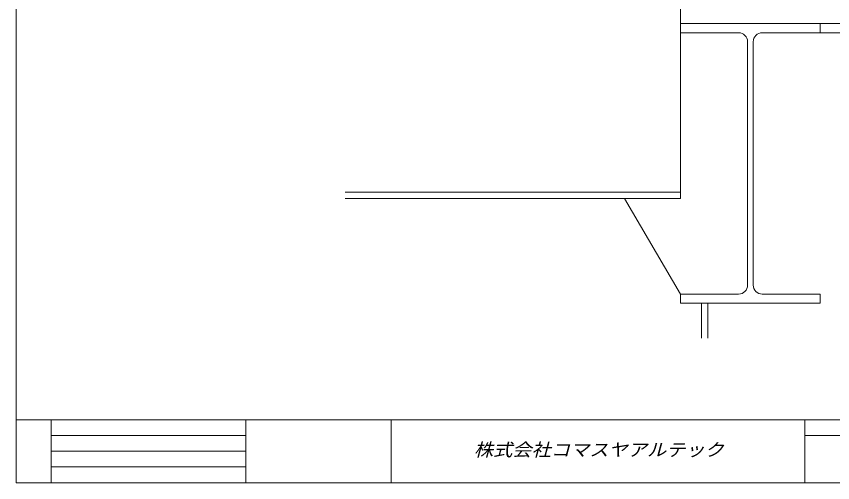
# Model space of a CAD drawing. Units: millimetres at full size, sheet at 1:5; details may follow other scales. Extents: x -3142 to 7368, y -2477 to 957.
# Drawn here: x -3142 to -1974, y -2477 to -1810 of the extents above; entities that cross this region are included whole.
import ezdxf
from ezdxf.enums import TextEntityAlignment as Align

# ---------------------------------------------------------------- set-up
doc = ezdxf.new("R2010")
doc.units = ezdxf.units.MM
doc.header["$LTSCALE"] = 5
doc.layers.add('0-0_0', color=7, linetype='Continuous', lineweight=18)
doc.styles.add('HG丸ｺﾞｼｯｸM-PRO', font='')
doc.styles.get('HG丸ｺﾞｼｯｸM-PRO').set_extended_font_data('HG丸ｺﾞｼｯｸM-PRO')

msp = doc.modelspace()

# ---------------------------------------------------------------- linework, layer by layer
at = {"layer": '0-0_0'}
for p, q in [((-2192.02, -1770.739), (-2192.02, -2070.739)), ((-1792.02, -1820.739), (-2192.02, -1820.739)), ((-2192.02, -1833.739), (-2109.02, -1833.739)), ((-1992.02, -1833.739), (-2075.02, -1833.739)), ((-2096.02, -1846.739), (-2096.02, -2194.739)), ((-2088.02, -1846.739), (-2088.02, -2194.739)), ((-2671.286, -2061.739), (-2192.02, -2061.739)), ((-2671.286, -2070.739), (-2192.02, -2070.739)), ((-2272.062, -2070.739), (-2192.02, -2207.739)), ((-1992.02, -2207.739), (-2075.02, -2207.739)), ((-1992.02, -2220.739), (-1992.02, -2207.739)), ((-1992.02, -2220.739), (-2192.02, -2220.739)), ((-2162.02, -2270.739), (-2162.02, -2220.739)), ((-2153.02, -2270.739), (-2153.02, -2220.739)), ((-3141.76, -2387.489), (-1181.76, -2387.489)), ((-3091.76, -2387.489), (-3091.76, -2477.489)), ((-2813.415, -2387.489), (-2813.415, -2477.489)), ((-2605.853, -2387.489), (-2605.853, -2477.489)), ((-2013.978, -2387.489), (-2013.978, -2477.489)), ((-3091.76, -2409.989), (-2813.415, -2409.989)), ((-1761.978, -2409.989), (-2013.978, -2409.989)), ((-3091.76, -2432.489), (-2813.415, -2432.489)), ((-3091.76, -2454.989), (-2813.415, -2454.989))]:
    msp.add_line(p, q, dxfattribs=at)
at = {"layer": '0-0_0', "color": 9}
for q in [(-2192.02, -1833.739), (-1992.02, -1820.739)]:
    msp.add_line((-2192.02, -1820.739), q, dxfattribs=at)
at = {"layer": '0-0_0'}
msp.add_lwpolyline([(-3141.76, -1082.489), (-1181.76, -1082.489), (-1181.76, -2477.489), (-3141.76, -2477.489)], close=True, dxfattribs=at)
for points in [[(-1992.02, -1820.739), (-1992.02, -1833.739), (-1912.02, -1833.739)], [(-2192.02, -2220.739), (-2192.02, -2207.739), (-2109.02, -2207.739)]]:
    msp.add_lwpolyline(points, dxfattribs=at)
for centre, start, end in [((-2109.02, -1846.739), 0, 90), ((-2075.02, -1846.739), 90, 180), ((-2109.02, -2194.739), 270, 0), ((-2075.02, -2194.739), 180, 270)]:
    msp.add_arc(centre, 13, start, end, dxfattribs=at)

# ---------------------------------------------------------------- texts
at = {"layer": '0-0_0', "color": 3, "style": 'HG丸ｺﾞｼｯｸM-PRO', "oblique": 15, "width": 1.1}
msp.add_text('株式会社コマスヤアルテック', height=18.33, dxfattribs=at).set_placement((-2487.416, -2444.989), align=Align.BOTTOM_LEFT)

doc.saveas('drawing.dxf')
